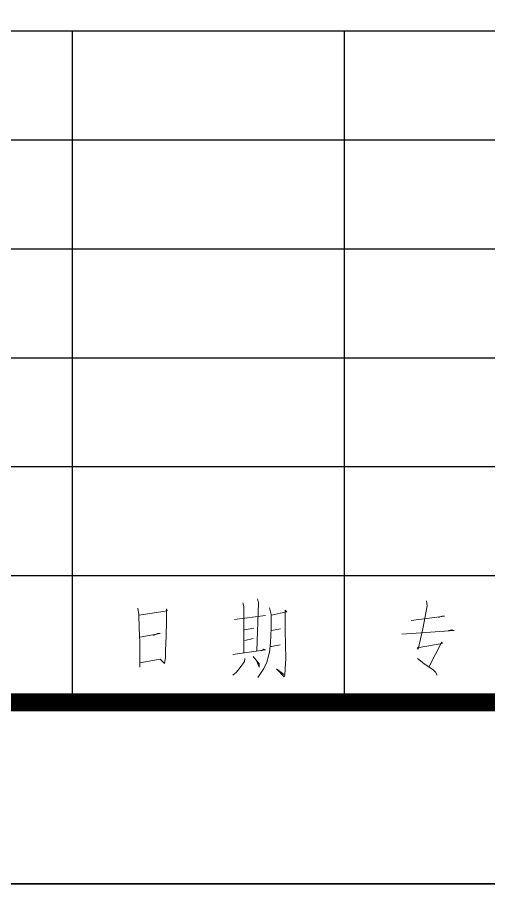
# Model space of a CAD drawing. Extents: x -76183 to 48420, y -19465 to 404409.
# Drawn here: x -19091 to -16491, y 184164 to 188945 of the extents above; entities that cross this region are included whole.
import ezdxf

# ---------------------------------------------------------------- set-up
doc = ezdxf.new("R2010")
doc.units = 0
doc.header["$LTSCALE"] = 1000
doc.header["$MEASUREMENT"] = 0
doc.layers.add('HQ1', color=7, linetype='Continuous')
doc.layers.add('HQ2', color=7, linetype='Continuous')
doc.layers.add('PUB_TEXT', color=7, linetype='Continuous', lineweight=13)
doc.layers.add('打印层', color=7, linetype='Continuous', plot=False)

# ---------------------------------------------------------------- blocks, each defined once
blk = doc.blocks.new('GEDI_WK_A1')
at = {"color": 3}
for points, const_width in [([(0, 0), (841, 0), (841, 594), (0, 594)], 0.1), ([(25, 10), (831, 10), (831, 584), (25, 584)], 1)]:
    blk.add_lwpolyline(points, close=True, dxfattribs=dict(at, const_width=const_width))
blk = doc.blocks.new('GEDI_HQ1_2012')
at = {"layer": 'HQ1', "color": 2}
for p, q in [((0, 37), (-65, 37)), ((-65, 0), (-65, 37)), ((-65, 31), (0, 31)), ((-65, 25), (0, 25)), ((-65, 19), (0, 19)), ((-65, 13), (0, 13)), ((-65, 7), (0, 7)), ((-65, 0), (0, 0))]:
    blk.add_line(p, q, dxfattribs=at)
at = {"layer": 'HQ1', "color": 7, "lineweight": 0}
for points in [[(-60.479, 5.595), (-60.45, 5.321), (-60.683, 4.061), (-60.942, 2.935), (-61, 3.004), (-59.612, 3.241), (-59.638, 3.343), (-60.333, 1.981)], [(-61.321, 4.505), (-59.496, 4.742), (-59.612, 4.742), (-59.813, 4.673)], [(-61.842, 3.755), (-58.946, 3.959), (-59.088, 3.992), (-59.263, 3.959)], [(-60.971, 2.422), (-60.625, 2.148), (-60.392, 1.981), (-60.133, 1.81), (-59.987, 1.671), (-59.9, 1.5)]]:
    blk.add_lwpolyline(points, dxfattribs=at)
blk = doc.blocks.new('GEDI_HQ2_2012')
at = {"layer": 'HQ2', "color": 2}
for p, q in [((0, 37), (-65, 37)), ((-15, 0), (-15, 37)), ((0, 0), (0, 37)), ((-65, 31), (0, 31)), ((-65, 25), (0, 25)), ((-65, 19), (0, 19)), ((-65, 13), (0, 13)), ((-65, 7), (0, 7)), ((0, 0), (0, 7)), ((-65, 0), (0, 0))]:
    blk.add_line(p, q, dxfattribs=at)
at = {"layer": 'HQ2', "color": 7, "lineweight": 0}
for points in [[(-5.615, 5.493), (-5.557, 5.289), (-5.557, 2.731)], [(-4.803, 5.697), (-4.749, 5.493), (-4.832, 2.833)], [(-11.411, 5.187), (-11.353, 4.844), (-11.324, 4.094), (-11.295, 3.31), (-11.295, 3.208), (-11.295, 2.662), (-11.295, 1.944), (-11.295, 2.185), (-10.165, 2.389), (-9.932, 2.148), (-9.874, 2.458), (-9.874, 2.866), (-9.845, 3.649), (-9.816, 4.469), (-9.816, 5.154), (-9.787, 5.048), (-11.324, 4.811)], [(-4.14, 5.219), (-4.053, 4.844), (-4.053, 4.094), (-4.082, 3.274), (-4.14, 2.764), (-4.282, 2.218), (-4.457, 1.875), (-4.778, 1.365)], [(-4.053, 4.811), (-3.182, 4.983), (-3.27, 5.085), (-3.27, 4.028), (-3.27, 3.959), (-3.24, 2.422), (-3.27, 1.842), (-3.299, 1.5), (-3.328, 1.398), (-3.761, 1.842), (-3.357, 1.536)], [(-6.078, 4.571), (-4.37, 4.779)], [(-5.528, 3.992), (-5.007, 4.094)], [(-4.024, 3.959), (-3.532, 4.061)], [(-11.295, 3.584), (-10.165, 3.788), (-10.282, 3.82), (-10.541, 3.686)], [(-5.499, 3.412), (-5.036, 3.514)], [(-6.166, 2.629), (-4.37, 2.899), (-4.457, 2.935), (-4.574, 2.833)], [(-4.082, 3.07), (-4.024, 3.07), (-3.561, 3.172)], [(-5.499, 2.422), (-5.528, 2.25), (-5.761, 1.912), (-5.965, 1.671), (-6.166, 1.5)], [(-5.036, 2.524), (-4.719, 2.116), (-4.719, 1.944), (-4.832, 2.25)]]:
    blk.add_lwpolyline(points, dxfattribs=at)
blk = doc.blocks.new('4#图框')
at = {"xscale": 100, "yscale": 100, "zscale": 100}
for name, p in [('GEDI_WK_A1', (5514901.5, -996670.5)), ('GEDI_HQ2_2012', (5573501.5, -995670.5)), ('GEDI_HQ1_2012', (5580001.5, -995670.5))]:
    blk.add_blockref(name, p, dxfattribs=at)

msp = doc.modelspace()

# ---------------------------------------------------------------- linework, layer by layer
at = {"layer": '打印层'}
msp.add_lwpolyline([(-75886, 184169.1), (8214, 184169.1), (8214, 243569.1), (-75886, 243569.1)], close=True, dxfattribs=at)

# ---------------------------------------------------------------- block references
at = {"layer": 'PUB_TEXT'}
msp.add_blockref('4#图框', (-5590787.5, 1180839.5), dxfattribs=at)

doc.saveas('drawing.dxf')
